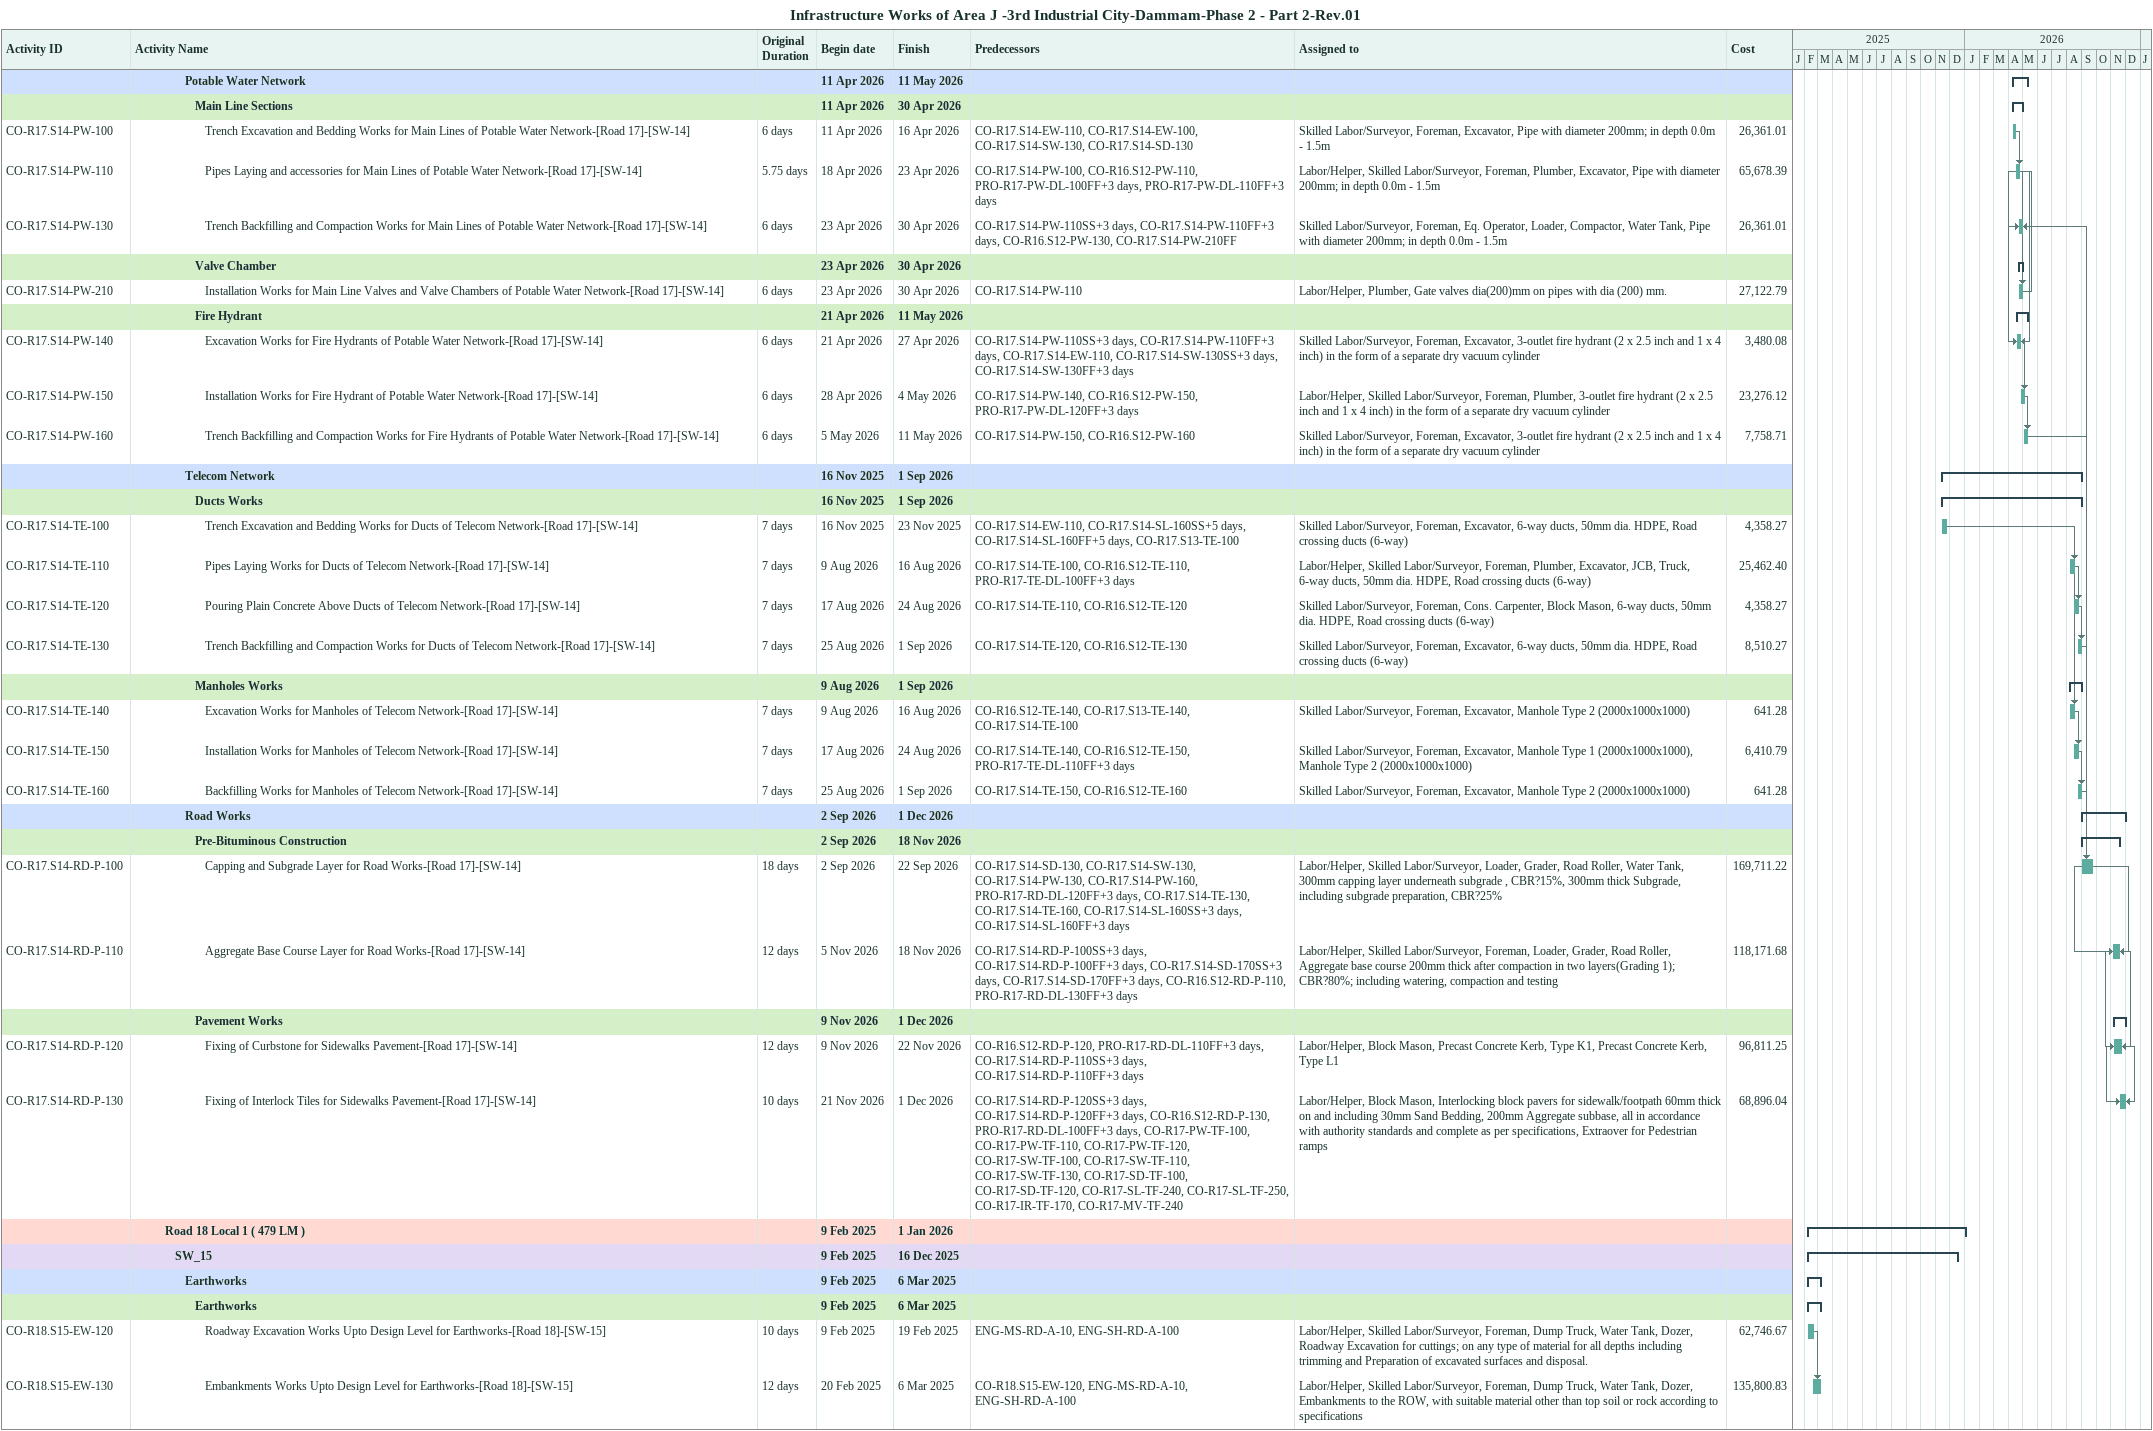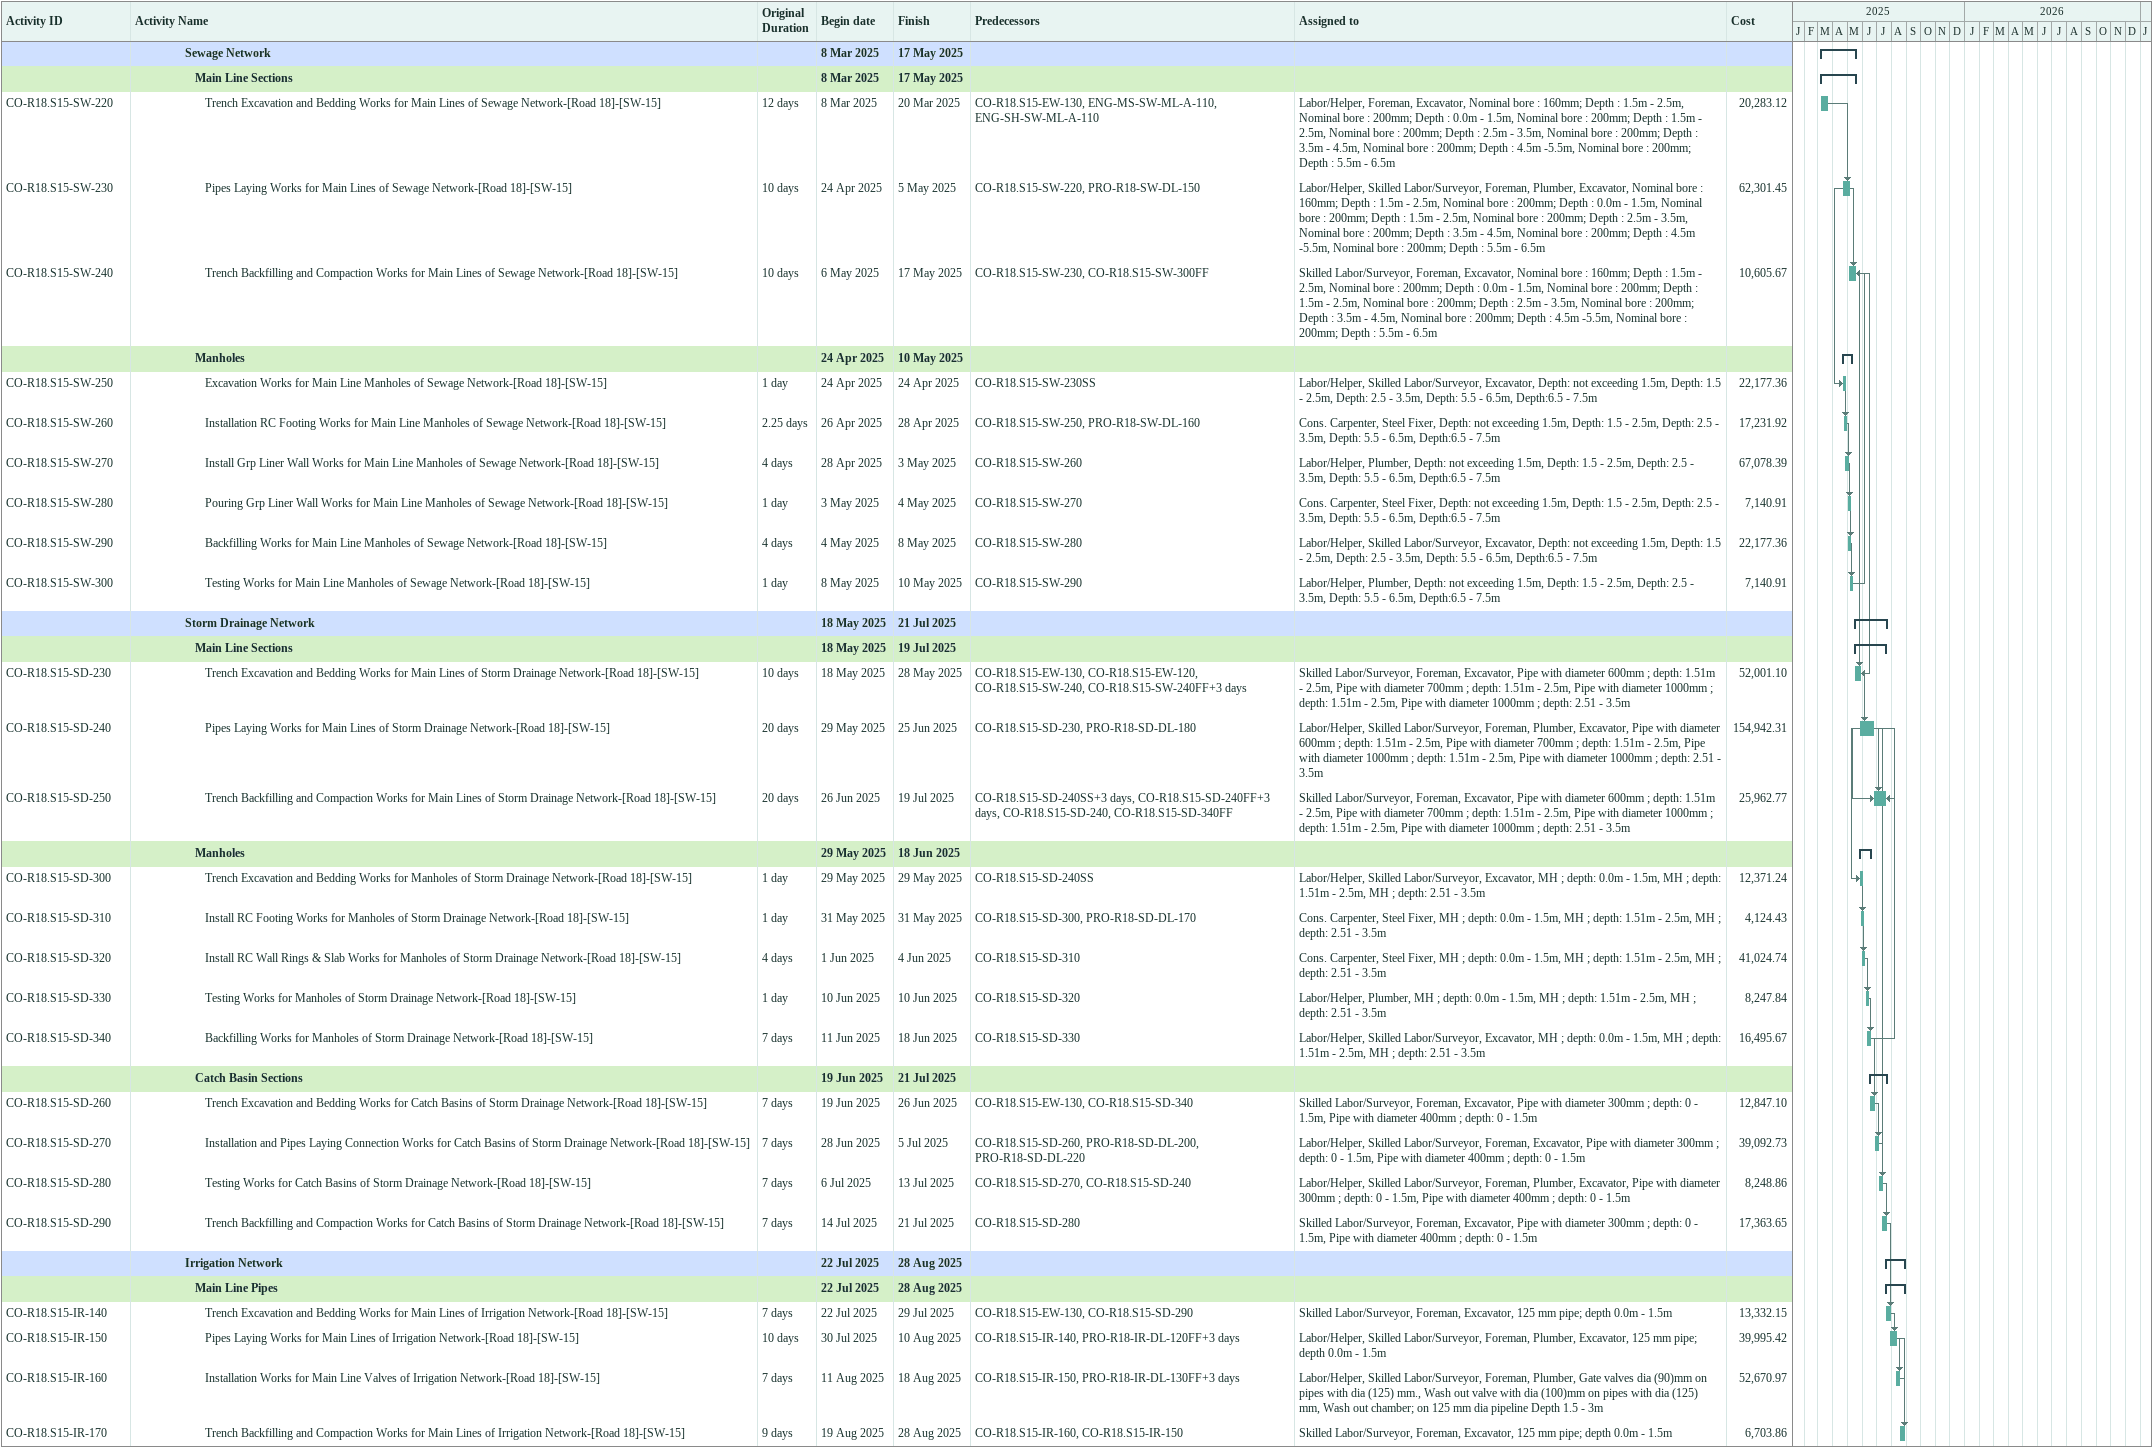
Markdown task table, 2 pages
Infrastructure Works of Area J -3rd Industrial City-Dammam-Phase 2 - Part 2-Rev.01

| ID | Level | Task | Original duration | Start | Finish | Predecessors | Resources | Cost |
|---|---|---|---|---|---|---|---|---|
|  | 6 | **Potable Water Network** |  | 2026-04-11 | 2026-05-11 |  |  |  |
|  | 7 | **Main Line Sections** |  | 2026-04-11 | 2026-04-30 |  |  |  |
| CO-R17.S14-PW-100 | 8 | Trench Excavation and Bedding Works for Main Lines of Potable Water Network-[Road 17]-[SW-14] | 6d | 2026-04-11 | 2026-04-16 | CO-R17.S14-EW-110, CO-R17.S14-EW-100, CO-R17.S14-SW-130, CO-R17.S14-SD-130 | Skilled Labor/Surveyor, Foreman, Excavator, Pipe with diameter 200mm; in depth 0.0m - 1.5m | 26361.01 |
| CO-R17.S14-PW-110 | 8 | Pipes Laying and accessories for Main Lines of Potable Water Network-[Road 17]-[SW-14] | 5.75d | 2026-04-18 | 2026-04-23 | CO-R17.S14-PW-100, CO-R16.S12-PW-110, PRO-R17-PW-DL-100FF+3d, PRO-R17-PW-DL-110FF+3d | Labor/Helper, Skilled Labor/Surveyor, Foreman, Plumber, Excavator, Pipe with diameter 200mm; in depth 0.0m - 1.5m | 65678.39 |
| CO-R17.S14-PW-130 | 8 | Trench Backfilling and Compaction Works for Main Lines of Potable Water Network-[Road 17]-[SW-14] | 6d | 2026-04-23 | 2026-04-30 | CO-R17.S14-PW-110SS+3d, CO-R17.S14-PW-110FF+3d, CO-R16.S12-PW-130, CO-R17.S14-PW-210FF | Skilled Labor/Surveyor, Foreman, Eq. Operator, Loader, Compactor, Water Tank, Pipe with diameter 200mm; in depth 0.0m - 1.5m | 26361.01 |
|  | 7 | **Valve Chamber** |  | 2026-04-23 | 2026-04-30 |  |  |  |
| CO-R17.S14-PW-210 | 8 | Installation Works for Main Line Valves and Valve Chambers of Potable Water Network-[Road 17]-[SW-14] | 6d | 2026-04-23 | 2026-04-30 | CO-R17.S14-PW-110 | Labor/Helper, Plumber, Gate valves dia(200)mm on pipes with dia (200) mm. | 27122.79 |
|  | 7 | **Fire Hydrant** |  | 2026-04-21 | 2026-05-11 |  |  |  |
| CO-R17.S14-PW-140 | 8 | Excavation Works for Fire Hydrants of Potable Water Network-[Road 17]-[SW-14] | 6d | 2026-04-21 | 2026-04-27 | CO-R17.S14-PW-110SS+3d, CO-R17.S14-PW-110FF+3d, CO-R17.S14-EW-110, CO-R17.S14-SW-130SS+3d, CO-R17.S14-SW-130FF+3d | Skilled Labor/Surveyor, Foreman, Excavator, 3-outlet fire hydrant (2 x 2.5 inch and 1 x 4 inch) in the form of a separate dry vacuum cylinder | 3480.08 |
| CO-R17.S14-PW-150 | 8 | Installation Works for Fire Hydrant of Potable Water Network-[Road 17]-[SW-14] | 6d | 2026-04-28 | 2026-05-04 | CO-R17.S14-PW-140, CO-R16.S12-PW-150, PRO-R17-PW-DL-120FF+3d | Labor/Helper, Skilled Labor/Surveyor, Foreman, Plumber, 3-outlet fire hydrant (2 x 2.5 inch and 1 x 4 inch) in the form of a separate dry vacuum cylinder | 23276.12 |
| CO-R17.S14-PW-160 | 8 | Trench Backfilling and Compaction Works for Fire Hydrants of Potable Water Network-[Road 17]-[SW-14] | 6d | 2026-05-05 | 2026-05-11 | CO-R17.S14-PW-150, CO-R16.S12-PW-160 | Skilled Labor/Surveyor, Foreman, Excavator, 3-outlet fire hydrant (2 x 2.5 inch and 1 x 4 inch) in the form of a separate dry vacuum cylinder | 7758.71 |
|  | 6 | **Telecom Network** |  | 2025-11-16 | 2026-09-01 |  |  |  |
|  | 7 | **Ducts Works** |  | 2025-11-16 | 2026-09-01 |  |  |  |
| CO-R17.S14-TE-100 | 8 | Trench Excavation and Bedding Works for Ducts of Telecom Network-[Road 17]-[SW-14] | 7d | 2025-11-16 | 2025-11-23 | CO-R17.S14-EW-110, CO-R17.S14-SL-160SS+5d, CO-R17.S14-SL-160FF+5d, CO-R17.S13-TE-100 | Skilled Labor/Surveyor, Foreman, Excavator, 6-way ducts, 50mm dia. HDPE, Road crossing ducts (6-way) | 4358.27 |
| CO-R17.S14-TE-110 | 8 | Pipes Laying Works for Ducts of Telecom Network-[Road 17]-[SW-14] | 7d | 2026-08-09 | 2026-08-16 | CO-R17.S14-TE-100, CO-R16.S12-TE-110, PRO-R17-TE-DL-100FF+3d | Labor/Helper, Skilled Labor/Surveyor, Foreman, Plumber, Excavator, JCB, Truck, 6-way ducts, 50mm dia. HDPE, Road crossing ducts (6-way) | 25462.40 |
| CO-R17.S14-TE-120 | 8 | Pouring Plain Concrete Above Ducts of Telecom Network-[Road 17]-[SW-14] | 7d | 2026-08-17 | 2026-08-24 | CO-R17.S14-TE-110, CO-R16.S12-TE-120 | Skilled Labor/Surveyor, Foreman, Cons. Carpenter, Block Mason, 6-way ducts, 50mm dia. HDPE, Road crossing ducts (6-way) | 4358.27 |
| CO-R17.S14-TE-130 | 8 | Trench Backfilling and Compaction Works for Ducts of Telecom Network-[Road 17]-[SW-14] | 7d | 2026-08-25 | 2026-09-01 | CO-R17.S14-TE-120, CO-R16.S12-TE-130 | Skilled Labor/Surveyor, Foreman, Excavator, 6-way ducts, 50mm dia. HDPE, Road crossing ducts (6-way) | 8510.27 |
|  | 7 | **Manholes Works** |  | 2026-08-09 | 2026-09-01 |  |  |  |
| CO-R17.S14-TE-140 | 8 | Excavation Works for Manholes of Telecom Network-[Road 17]-[SW-14] | 7d | 2026-08-09 | 2026-08-16 | CO-R16.S12-TE-140, CO-R17.S13-TE-140, CO-R17.S14-TE-100 | Skilled Labor/Surveyor, Foreman, Excavator, Manhole Type 2 (2000x1000x1000) | 641.28 |
| CO-R17.S14-TE-150 | 8 | Installation Works for Manholes of Telecom Network-[Road 17]-[SW-14] | 7d | 2026-08-17 | 2026-08-24 | CO-R17.S14-TE-140, CO-R16.S12-TE-150, PRO-R17-TE-DL-110FF+3d | Skilled Labor/Surveyor, Foreman, Excavator, Manhole Type 1 (2000x1000x1000), Manhole Type 2 (2000x1000x1000) | 6410.79 |
| CO-R17.S14-TE-160 | 8 | Backfilling Works for Manholes of Telecom Network-[Road 17]-[SW-14] | 7d | 2026-08-25 | 2026-09-01 | CO-R17.S14-TE-150, CO-R16.S12-TE-160 | Skilled Labor/Surveyor, Foreman, Excavator, Manhole Type 2 (2000x1000x1000) | 641.28 |
|  | 6 | **Road Works** |  | 2026-09-02 | 2026-12-01 |  |  |  |
|  | 7 | **Pre-Bituminous Construction** |  | 2026-09-02 | 2026-11-18 |  |  |  |
| CO-R17.S14-RD-P-100 | 8 | Capping and Subgrade Layer for Road Works-[Road 17]-[SW-14] | 18d | 2026-09-02 | 2026-09-22 | CO-R17.S14-SD-130, CO-R17.S14-SW-130, CO-R17.S14-PW-130, CO-R17.S14-PW-160, PRO-R17-RD-DL-120FF+3d, CO-R17.S14-TE-130, CO-R17.S14-TE-160, CO-R17.S14-SL-160SS+3d, CO-R17.S14-SL-160FF+3d | Labor/Helper, Skilled Labor/Surveyor, Loader, Grader, Road Roller, Water Tank, 300mm capping layer underneath subgrade , CBR?15%, 300mm thick Subgrade, including subgrade preparation, CBR?25% | 169711.22 |
| CO-R17.S14-RD-P-110 | 8 | Aggregate Base Course Layer for Road Works-[Road 17]-[SW-14] | 12d | 2026-11-05 | 2026-11-18 | CO-R17.S14-RD-P-100SS+3d, CO-R17.S14-RD-P-100FF+3d, CO-R17.S14-SD-170SS+3d, CO-R17.S14-SD-170FF+3d, CO-R16.S12-RD-P-110, PRO-R17-RD-DL-130FF+3d | Labor/Helper, Skilled Labor/Surveyor, Foreman, Loader, Grader, Road Roller, Aggregate base course 200mm thick after compaction in two layers(Grading 1); CBR?80%; including watering, compaction and testing | 118171.68 |
|  | 7 | **Pavement Works** |  | 2026-11-09 | 2026-12-01 |  |  |  |
| CO-R17.S14-RD-P-120 | 8 | Fixing of Curbstone for Sidewalks Pavement-[Road 17]-[SW-14] | 12d | 2026-11-09 | 2026-11-22 | CO-R16.S12-RD-P-120, PRO-R17-RD-DL-110FF+3d, CO-R17.S14-RD-P-110SS+3d, CO-R17.S14-RD-P-110FF+3d | Labor/Helper, Block Mason, Precast Concrete Kerb, Type K1, Precast Concrete Kerb, Type L1 | 96811.25 |
| CO-R17.S14-RD-P-130 | 8 | Fixing of Interlock Tiles for Sidewalks Pavement-[Road 17]-[SW-14] | 10d | 2026-11-21 | 2026-12-01 | CO-R17.S14-RD-P-120SS+3d, CO-R17.S14-RD-P-120FF+3d, CO-R16.S12-RD-P-130, PRO-R17-RD-DL-100FF+3d, CO-R17-PW-TF-100, CO-R17-PW-TF-110, CO-R17-PW-TF-120, CO-R17-SW-TF-100, CO-R17-SW-TF-110, CO-R17-SW-TF-130, CO-R17-SD-TF-100, CO-R17-SD-TF-120, CO-R17-SL-TF-240, CO-R17-SL-TF-250, CO-R17-IR-TF-170, CO-R17-MV-TF-240 | Labor/Helper, Block Mason, Interlocking block pavers for sidewalk/footpath 60mm thick on and including 30mm Sand Bedding, 200mm Aggregate subbase, all in accordance with authority standards and complete as per specifications, Extraover for Pedestrian ramps | 68896.04 |
|  | 4 | **Road 18 Local 1 ( 479 LM )** |  | 2025-02-09 | 2026-01-01 |  |  |  |
|  | 5 | **SW_15** |  | 2025-02-09 | 2025-12-16 |  |  |  |
|  | 6 | **Earthworks** |  | 2025-02-09 | 2025-03-06 |  |  |  |
|  | 7 | **Earthworks** |  | 2025-02-09 | 2025-03-06 |  |  |  |
| CO-R18.S15-EW-120 | 8 | Roadway Excavation Works Upto Design Level for Earthworks-[Road 18]-[SW-15] | 10d | 2025-02-09 | 2025-02-19 | ENG-MS-RD-A-10, ENG-SH-RD-A-100 | Labor/Helper, Skilled Labor/Surveyor, Foreman, Dump Truck, Water Tank, Dozer, Roadway Excavation for cuttings; on any type of material for all depths including trimming and Preparation of excavated surfaces and disposal. | 62746.67 |
| CO-R18.S15-EW-130 | 8 | Embankments Works Upto Design Level for Earthworks-[Road 18]-[SW-15] | 12d | 2025-02-20 | 2025-03-06 | CO-R18.S15-EW-120, ENG-MS-RD-A-10, ENG-SH-RD-A-100 | Labor/Helper, Skilled Labor/Surveyor, Foreman, Dump Truck, Water Tank, Dozer, Embankments to the ROW, with suitable material other than top soil or rock according to specifications | 135800.83 |
|  | 6 | **Sewage Network** |  | 2025-03-08 | 2025-05-17 |  |  |  |
|  | 7 | **Main Line Sections** |  | 2025-03-08 | 2025-05-17 |  |  |  |
| CO-R18.S15-SW-220 | 8 | Trench Excavation and Bedding Works for Main Lines of Sewage Network-[Road 18]-[SW-15] | 12d | 2025-03-08 | 2025-03-20 | CO-R18.S15-EW-130, ENG-MS-SW-ML-A-110, ENG-SH-SW-ML-A-110 | Labor/Helper, Foreman, Excavator, Nominal bore : 160mm; Depth : 1.5m - 2.5m, Nominal bore : 200mm; Depth : 0.0m - 1.5m, Nominal bore : 200mm; Depth : 1.5m - 2.5m, Nominal bore : 200mm; Depth : 2.5m - 3.5m, Nominal bore : 200mm; Depth : 3.5m - 4.5m, Nominal bore : 200mm; Depth : 4.5m -5.5m, Nominal bore : 200mm; Depth : 5.5m - 6.5m | 20283.12 |
| CO-R18.S15-SW-230 | 8 | Pipes Laying Works for Main Lines of Sewage Network-[Road 18]-[SW-15] | 10d | 2025-04-24 | 2025-05-05 | CO-R18.S15-SW-220, PRO-R18-SW-DL-150 | Labor/Helper, Skilled Labor/Surveyor, Foreman, Plumber, Excavator, Nominal bore : 160mm; Depth : 1.5m - 2.5m, Nominal bore : 200mm; Depth : 0.0m - 1.5m, Nominal bore : 200mm; Depth : 1.5m - 2.5m, Nominal bore : 200mm; Depth : 2.5m - 3.5m, Nominal bore : 200mm; Depth : 3.5m - 4.5m, Nominal bore : 200mm; Depth : 4.5m -5.5m, Nominal bore : 200mm; Depth : 5.5m - 6.5m | 62301.45 |
| CO-R18.S15-SW-240 | 8 | Trench Backfilling and Compaction Works for Main Lines of Sewage Network-[Road 18]-[SW-15] | 10d | 2025-05-06 | 2025-05-17 | CO-R18.S15-SW-230, CO-R18.S15-SW-300FF | Skilled Labor/Surveyor, Foreman, Excavator, Nominal bore : 160mm; Depth : 1.5m - 2.5m, Nominal bore : 200mm; Depth : 0.0m - 1.5m, Nominal bore : 200mm; Depth : 1.5m - 2.5m, Nominal bore : 200mm; Depth : 2.5m - 3.5m, Nominal bore : 200mm; Depth : 3.5m - 4.5m, Nominal bore : 200mm; Depth : 4.5m -5.5m, Nominal bore : 200mm; Depth : 5.5m - 6.5m | 10605.67 |
|  | 7 | **Manholes** |  | 2025-04-24 | 2025-05-10 |  |  |  |
| CO-R18.S15-SW-250 | 8 | Excavation Works for Main Line Manholes of Sewage Network-[Road 18]-[SW-15] | 1d | 2025-04-24 | 2025-04-24 | CO-R18.S15-SW-230SS | Labor/Helper, Skilled Labor/Surveyor, Excavator, Depth: not exceeding 1.5m, Depth: 1.5 - 2.5m, Depth: 2.5 - 3.5m, Depth: 5.5 - 6.5m, Depth:6.5 - 7.5m | 22177.36 |
| CO-R18.S15-SW-260 | 8 | Installation RC Footing Works for Main Line Manholes of Sewage Network-[Road 18]-[SW-15] | 2.25d | 2025-04-26 | 2025-04-28 | CO-R18.S15-SW-250, PRO-R18-SW-DL-160 | Cons. Carpenter, Steel Fixer, Depth: not exceeding 1.5m, Depth: 1.5 - 2.5m, Depth: 2.5 - 3.5m, Depth: 5.5 - 6.5m, Depth:6.5 - 7.5m | 17231.92 |
| CO-R18.S15-SW-270 | 8 | Install Grp Liner Wall Works for Main Line Manholes of Sewage Network-[Road 18]-[SW-15] | 4d | 2025-04-28 | 2025-05-03 | CO-R18.S15-SW-260 | Labor/Helper, Plumber, Depth: not exceeding 1.5m, Depth: 1.5 - 2.5m, Depth: 2.5 - 3.5m, Depth: 5.5 - 6.5m, Depth:6.5 - 7.5m | 67078.39 |
| CO-R18.S15-SW-280 | 8 | Pouring Grp Liner Wall Works for Main Line Manholes of Sewage Network-[Road 18]-[SW-15] | 1d | 2025-05-03 | 2025-05-04 | CO-R18.S15-SW-270 | Cons. Carpenter, Steel Fixer, Depth: not exceeding 1.5m, Depth: 1.5 - 2.5m, Depth: 2.5 - 3.5m, Depth: 5.5 - 6.5m, Depth:6.5 - 7.5m | 7140.91 |
| CO-R18.S15-SW-290 | 8 | Backfilling Works for Main Line Manholes of Sewage Network-[Road 18]-[SW-15] | 4d | 2025-05-04 | 2025-05-08 | CO-R18.S15-SW-280 | Labor/Helper, Skilled Labor/Surveyor, Excavator, Depth: not exceeding 1.5m, Depth: 1.5 - 2.5m, Depth: 2.5 - 3.5m, Depth: 5.5 - 6.5m, Depth:6.5 - 7.5m | 22177.36 |
| CO-R18.S15-SW-300 | 8 | Testing Works for Main Line Manholes of Sewage Network-[Road 18]-[SW-15] | 1d | 2025-05-08 | 2025-05-10 | CO-R18.S15-SW-290 | Labor/Helper, Plumber, Depth: not exceeding 1.5m, Depth: 1.5 - 2.5m, Depth: 2.5 - 3.5m, Depth: 5.5 - 6.5m, Depth:6.5 - 7.5m | 7140.91 |
|  | 6 | **Storm Drainage Network** |  | 2025-05-18 | 2025-07-21 |  |  |  |
|  | 7 | **Main Line Sections** |  | 2025-05-18 | 2025-07-19 |  |  |  |
| CO-R18.S15-SD-230 | 8 | Trench Excavation and Bedding Works for Main Lines of Storm Drainage Network-[Road 18]-[SW-15] | 10d | 2025-05-18 | 2025-05-28 | CO-R18.S15-EW-130, CO-R18.S15-EW-120, CO-R18.S15-SW-240, CO-R18.S15-SW-240FF+3d | Skilled Labor/Surveyor, Foreman, Excavator, Pipe with diameter 600mm ; depth: 1.51m - 2.5m, Pipe with diameter 700mm ; depth: 1.51m - 2.5m, Pipe with diameter 1000mm ; depth: 1.51m - 2.5m, Pipe with diameter 1000mm ; depth: 2.51 - 3.5m | 52001.10 |
| CO-R18.S15-SD-240 | 8 | Pipes Laying Works for Main Lines of Storm Drainage Network-[Road 18]-[SW-15] | 20d | 2025-05-29 | 2025-06-25 | CO-R18.S15-SD-230, PRO-R18-SD-DL-180 | Labor/Helper, Skilled Labor/Surveyor, Foreman, Plumber, Excavator, Pipe with diameter 600mm ; depth: 1.51m - 2.5m, Pipe with diameter 700mm ; depth: 1.51m - 2.5m, Pipe with diameter 1000mm ; depth: 1.51m - 2.5m, Pipe with diameter 1000mm ; depth: 2.51 - 3.5m | 154942.31 |
| CO-R18.S15-SD-250 | 8 | Trench Backfilling and Compaction Works for Main Lines of Storm Drainage Network-[Road 18]-[SW-15] | 20d | 2025-06-26 | 2025-07-19 | CO-R18.S15-SD-240SS+3d, CO-R18.S15-SD-240FF+3d, CO-R18.S15-SD-240, CO-R18.S15-SD-340FF | Skilled Labor/Surveyor, Foreman, Excavator, Pipe with diameter 600mm ; depth: 1.51m - 2.5m, Pipe with diameter 700mm ; depth: 1.51m - 2.5m, Pipe with diameter 1000mm ; depth: 1.51m - 2.5m, Pipe with diameter 1000mm ; depth: 2.51 - 3.5m | 25962.77 |
|  | 7 | **Manholes** |  | 2025-05-29 | 2025-06-18 |  |  |  |
| CO-R18.S15-SD-300 | 8 | Trench Excavation and Bedding Works for Manholes of Storm Drainage Network-[Road 18]-[SW-15] | 1d | 2025-05-29 | 2025-05-29 | CO-R18.S15-SD-240SS | Labor/Helper, Skilled Labor/Surveyor, Excavator, MH ; depth: 0.0m - 1.5m, MH ; depth: 1.51m - 2.5m, MH ; depth: 2.51 - 3.5m | 12371.24 |
| CO-R18.S15-SD-310 | 8 | Install RC Footing Works for Manholes of Storm Drainage Network-[Road 18]-[SW-15] | 1d | 2025-05-31 | 2025-05-31 | CO-R18.S15-SD-300, PRO-R18-SD-DL-170 | Cons. Carpenter, Steel Fixer, MH ; depth: 0.0m - 1.5m, MH ; depth: 1.51m - 2.5m, MH ; depth: 2.51 - 3.5m | 4124.43 |
| CO-R18.S15-SD-320 | 8 | Install RC Wall Rings & Slab Works for Manholes of Storm Drainage Network-[Road 18]-[SW-15] | 4d | 2025-06-01 | 2025-06-04 | CO-R18.S15-SD-310 | Cons. Carpenter, Steel Fixer, MH ; depth: 0.0m - 1.5m, MH ; depth: 1.51m - 2.5m, MH ; depth: 2.51 - 3.5m | 41024.74 |
| CO-R18.S15-SD-330 | 8 | Testing Works for Manholes of Storm Drainage Network-[Road 18]-[SW-15] | 1d | 2025-06-10 | 2025-06-10 | CO-R18.S15-SD-320 | Labor/Helper, Plumber, MH ; depth: 0.0m - 1.5m, MH ; depth: 1.51m - 2.5m, MH ; depth: 2.51 - 3.5m | 8247.84 |
| CO-R18.S15-SD-340 | 8 | Backfilling Works for Manholes of Storm Drainage Network-[Road 18]-[SW-15] | 7d | 2025-06-11 | 2025-06-18 | CO-R18.S15-SD-330 | Labor/Helper, Skilled Labor/Surveyor, Excavator, MH ; depth: 0.0m - 1.5m, MH ; depth: 1.51m - 2.5m, MH ; depth: 2.51 - 3.5m | 16495.67 |
|  | 7 | **Catch Basin Sections** |  | 2025-06-19 | 2025-07-21 |  |  |  |
| CO-R18.S15-SD-260 | 8 | Trench Excavation and Bedding Works for Catch Basins of Storm Drainage Network-[Road 18]-[SW-15] | 7d | 2025-06-19 | 2025-06-26 | CO-R18.S15-EW-130, CO-R18.S15-SD-340 | Skilled Labor/Surveyor, Foreman, Excavator, Pipe with diameter 300mm ; depth: 0 - 1.5m, Pipe with diameter 400mm ; depth: 0 - 1.5m | 12847.10 |
| CO-R18.S15-SD-270 | 8 | Installation and Pipes Laying Connection Works for Catch Basins of Storm Drainage Network-[Road 18]-[SW-15] | 7d | 2025-06-28 | 2025-07-05 | CO-R18.S15-SD-260, PRO-R18-SD-DL-200, PRO-R18-SD-DL-220 | Labor/Helper, Skilled Labor/Surveyor, Foreman, Excavator, Pipe with diameter 300mm ; depth: 0 - 1.5m, Pipe with diameter 400mm ; depth: 0 - 1.5m | 39092.73 |
| CO-R18.S15-SD-280 | 8 | Testing Works for Catch Basins of Storm Drainage Network-[Road 18]-[SW-15] | 7d | 2025-07-06 | 2025-07-13 | CO-R18.S15-SD-270, CO-R18.S15-SD-240 | Labor/Helper, Skilled Labor/Surveyor, Foreman, Plumber, Excavator, Pipe with diameter 300mm ; depth: 0 - 1.5m, Pipe with diameter 400mm ; depth: 0 - 1.5m | 8248.86 |
| CO-R18.S15-SD-290 | 8 | Trench Backfilling and Compaction Works for Catch Basins of Storm Drainage Network-[Road 18]-[SW-15] | 7d | 2025-07-14 | 2025-07-21 | CO-R18.S15-SD-280 | Skilled Labor/Surveyor, Foreman, Excavator, Pipe with diameter 300mm ; depth: 0 - 1.5m, Pipe with diameter 400mm ; depth: 0 - 1.5m | 17363.65 |
|  | 6 | **Irrigation Network** |  | 2025-07-22 | 2025-08-28 |  |  |  |
|  | 7 | **Main Line Pipes** |  | 2025-07-22 | 2025-08-28 |  |  |  |
| CO-R18.S15-IR-140 | 8 | Trench Excavation and Bedding Works for Main Lines of Irrigation Network-[Road 18]-[SW-15] | 7d | 2025-07-22 | 2025-07-29 | CO-R18.S15-EW-130, CO-R18.S15-SD-290 | Skilled Labor/Surveyor, Foreman, Excavator, 125 mm pipe; depth 0.0m - 1.5m | 13332.15 |
| CO-R18.S15-IR-150 | 8 | Pipes Laying Works for Main Lines of Irrigation Network-[Road 18]-[SW-15] | 10d | 2025-07-30 | 2025-08-10 | CO-R18.S15-IR-140, PRO-R18-IR-DL-120FF+3d | Labor/Helper, Skilled Labor/Surveyor, Foreman, Plumber, Excavator, 125 mm pipe; depth 0.0m - 1.5m | 39995.42 |
| CO-R18.S15-IR-160 | 8 | Installation Works for Main Line Valves of Irrigation Network-[Road 18]-[SW-15] | 7d | 2025-08-11 | 2025-08-18 | CO-R18.S15-IR-150, PRO-R18-IR-DL-130FF+3d | Labor/Helper, Skilled Labor/Surveyor, Foreman, Plumber, Gate valves dia (90)mm on pipes with dia (125) mm., Wash out valve with dia (100)mm on pipes with dia (125) mm, Wash out chamber; on 125 mm dia pipeline Depth 1.5 - 3m | 52670.97 |
| CO-R18.S15-IR-170 | 8 | Trench Backfilling and Compaction Works for Main Lines of Irrigation Network-[Road 18]-[SW-15] | 9d | 2025-08-19 | 2025-08-28 | CO-R18.S15-IR-160, CO-R18.S15-IR-150 | Skilled Labor/Surveyor, Foreman, Excavator, 125 mm pipe; depth 0.0m - 1.5m | 6703.86 |
